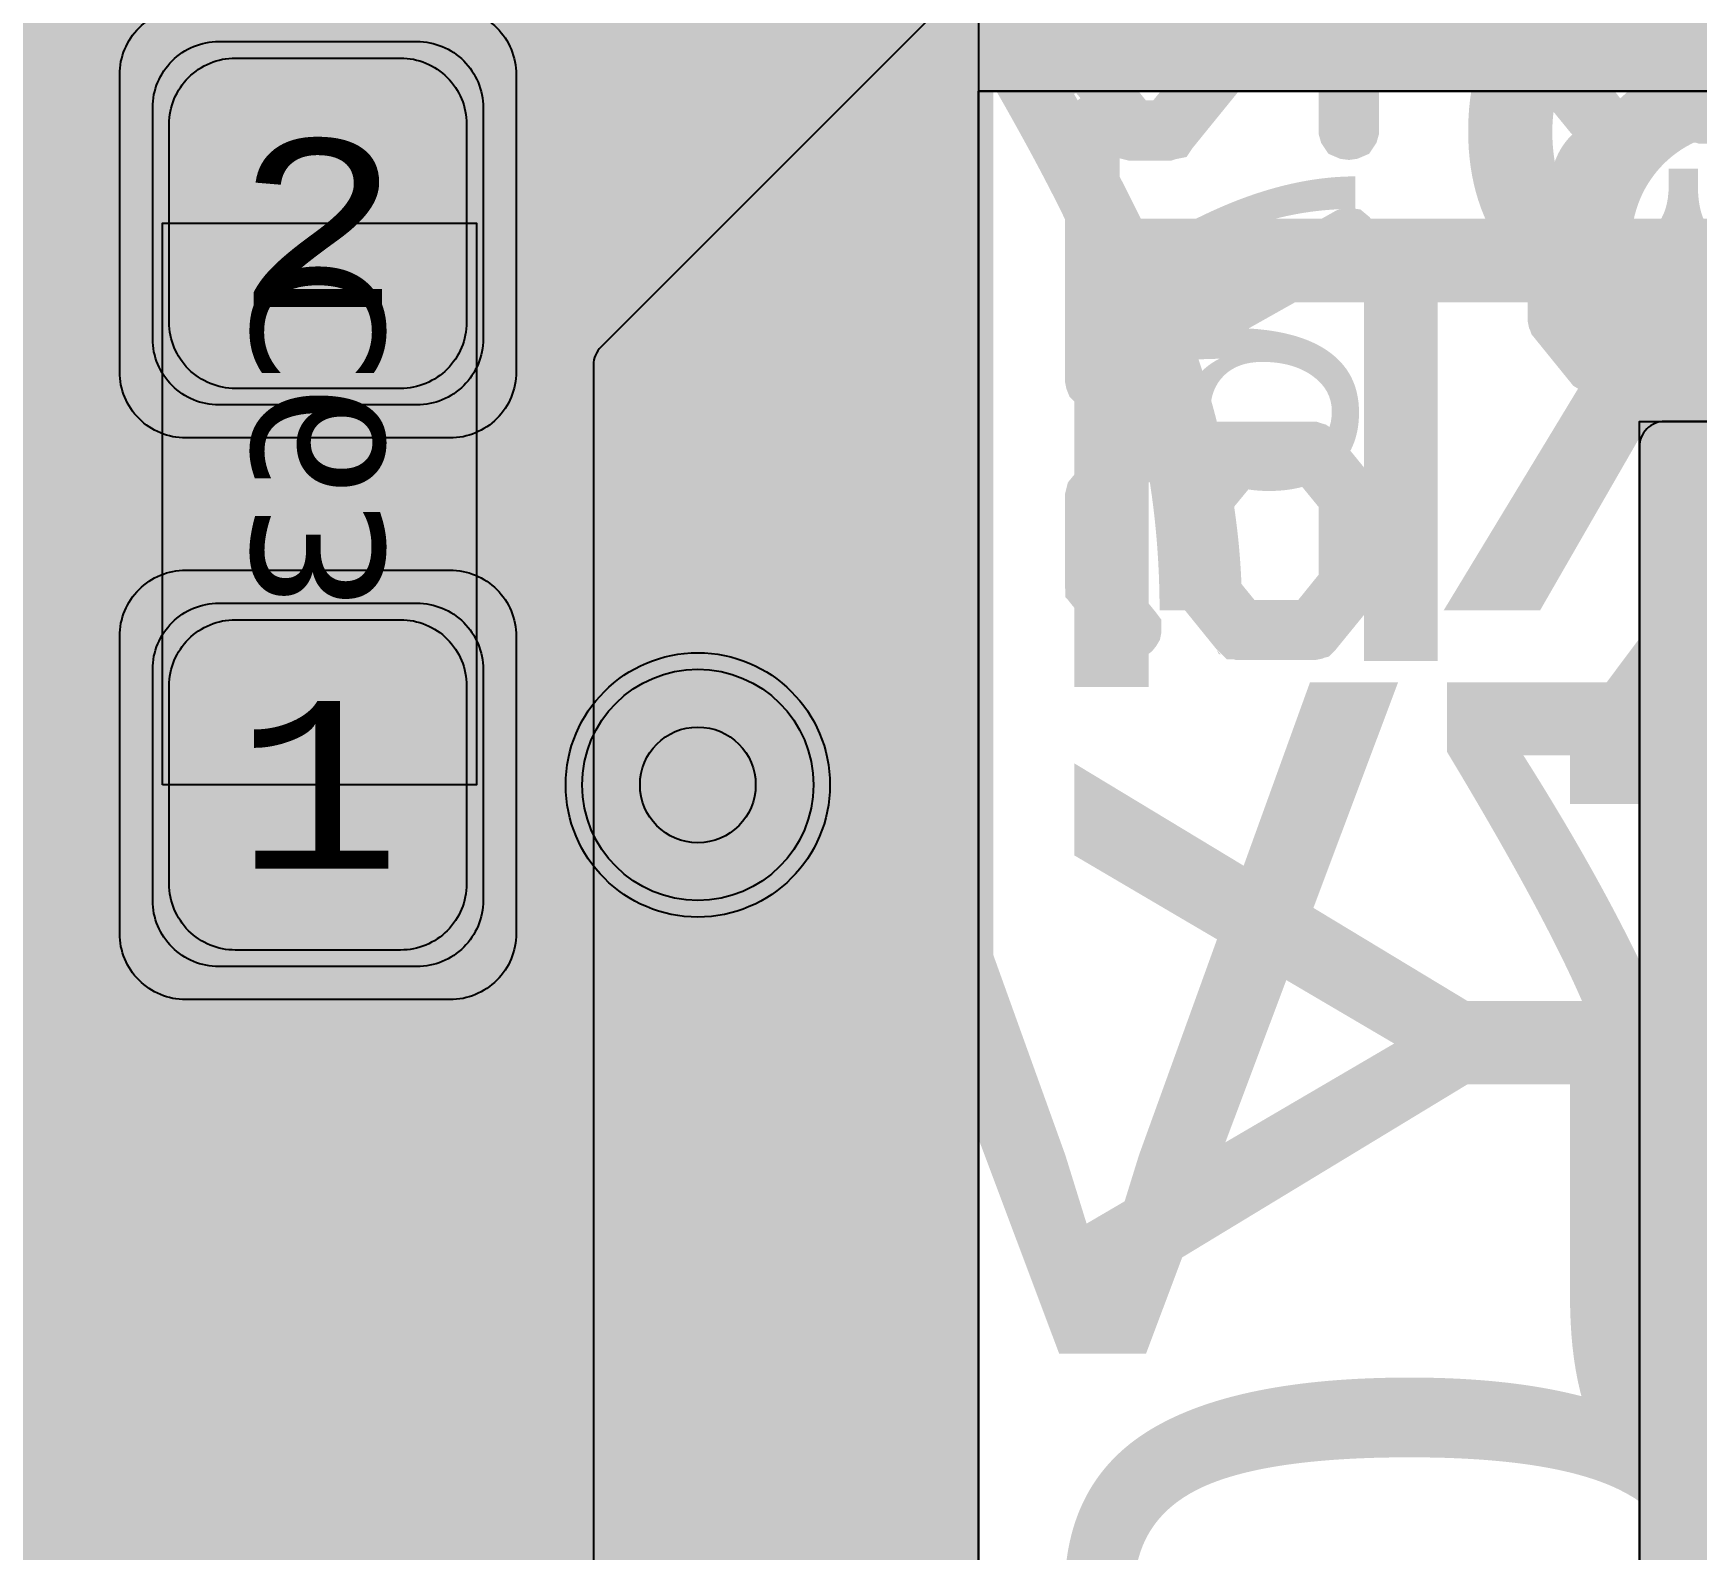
# Model space of a CAD drawing. Extents: x -28 to 199, y -61 to 255.
# Drawn here: x 103.39 to 108.42, y 69.58 to 74.18 of the extents above; entities that cross this region are included whole.
import ezdxf
from ezdxf.enums import TextEntityAlignment as Align

# ---------------------------------------------------------------- set-up
doc = ezdxf.new("R2010")
doc.units = 0
doc.header["$MEASUREMENT"] = 0
for name, color, linetype in [('ASSEMBLY_OUTLINES_BTM', 191, 'CONTINUOUS'), ('ASSEMBLY_PART_NUMBERS_BTM', 191, 'CONTINUOUS'), ('ASSEMBLY_PART_NUMBERS_TOP', 102, 'CONTINUOUS'), ('ASSEMBLY_REF_DES_BTM', 191, 'CONTINUOUS'), ('DRILL_DRAWING', 21, 'CONTINUOUS'), ('GENERATED_SILKSCREEN_BTM', 255, 'CONTINUOUS'), ('PART_PADS_SMD_BTM', 10, 'CONTINUOUS'), ('PIN_NUMBERS_BTM', 8, 'CONTINUOUS'), ('PIN_NUMBERS_TOP', 8, 'CONTINUOUS'), ('PLACEMENT_OUTLINES_BTM', 222, 'CONTINUOUS'), ('PLANE_DATA_LAYER_2', 230, 'CONTINUOUS'), ('PLANE_DATA_LAYER_TOP', 150, 'CONTINUOUS'), ('PLANE_SHAPES_LAYER_2', 230, 'CONTINUOUS'), ('PLANE_SHAPES_LAYER_3', 81, 'CONTINUOUS'), ('PLANE_SHAPES_LAYER_TOP', 150, 'CONTINUOUS'), ('SILKSCREEN_OUTLINES_BTM', 211, 'CONTINUOUS'), ('SILKSCREEN_REF_DES_BTM', 211, 'CONTINUOUS'), ('SOLDERMASK_PADS_BTM', 12, 'CONTINUOUS'), ('SOLDERPASTE_PADS_BTM', 12, 'CONTINUOUS'), ('TRACES_LAYER_2', 230, 'CONTINUOUS'), ('TRACES_LAYER_BOTTOM', 10, 'CONTINUOUS'), ('VIA_HOLES_LAYER_2', 30, 'CONTINUOUS'), ('VIA_HOLES_LAYER_3', 30, 'CONTINUOUS'), ('VIA_HOLES_LAYER_BOTTOM', 30, 'CONTINUOUS'), ('VIA_HOLES_LAYER_TOP', 30, 'CONTINUOUS'), ('VIA_PADS_LAYER_2', 230, 'CONTINUOUS'), ('VIA_PADS_LAYER_3', 81, 'CONTINUOUS'), ('VIA_PADS_LAYER_BOTTOM', 10, 'CONTINUOUS'), ('VIA_PADS_LAYER_TOP', 150, 'CONTINUOUS')]:
    doc.layers.add(name, color=color, linetype=linetype)
doc.styles.add('COURIER_NEW', font='COUR.TTF')
doc.styles.add('VERDANA', font='verdana.TTF')
doc.styles.add('VERIBEST_GERBER_0', font='txt')

msp = doc.modelspace()

# ---------------------------------------------------------------- hatches: boundary and pattern name
at = {"layer": 'PLANE_DATA_LAYER_2'}
for points in [[(116, 79.4238, 0.414213562373095), (115.9238, 79.5), (113.03156, 79.499998, 0.1989133663344687), (112.977678, 79.47768), (110.77232, 77.272322, 0.198909955685367), (110.750002, 77.218441), (110.750002, 77.21844), (110.75, 73.000008, -0.414213562373095), (110.749992, 73), (108.3262, 73, 0.414213562373095), (108.25, 72.9238), (108.25, 56.000008, -0.414213562373095), (108.249992, 56), (74.78156, 55.999998, 0.1989133663344687), (74.727678, 55.97768), (69.52232, 50.772322, 0.198909955685367), (69.500002, 50.718441), (69.500002, 50.71844), (69.499999, 48.933961), (69.499999, 48.93396, 0.6681819935815877), (69.630081, 48.880079), (74.999998, 54.249998, -0.2076843461972852), (75.000004, 54.25), (109.4238, 54.25, 0.414213562373095), (109.5, 54.3262), (109.5, 71.249992, -0.414213562373095), (109.500008, 71.25), (111.9238, 71.25, 0.414213562373095), (112, 71.3262), (112, 76.749992, -0.414213562373095), (112.000008, 76.75), (113.710693, 76.75, 0.414213562373095), (113.786893, 76.8262, 0.1691444319319157), (113.770409, 76.873533, -0.1691458427483113), (113.5, 77.65), (113.5, 77.650001, -0.7831287763083199), (115.856357, 78.231786, 0.7831157008606245), (116, 78.267252)], [(110, 77.934797, 0.6681819935816116), (109.869918, 77.988678), (105.106331, 73.225091, 0.198909955685367), (105.084013, 73.17121), (105.084013, 73.171209), (105.084013, 62.751566, -0.1989122455870708), (104.900954, 62.309625), (102.349388, 59.758059, -0.1989122455870699), (101.907447, 59.575), (93.888905, 59.575, 0.0658844529126176), (93.869083, 59.572377, -0.1323418813333988), (93.530917, 59.572377, 0.0658844529126628), (93.511095, 59.575), (85.037587, 59.575, 0.1989133663344858), (84.983705, 59.552682), (84.364082, 58.933059, -0.1989122455870717), (83.922141, 58.75), (82.973536, 58.75, 0.1960801084945665), (82.920245, 58.728266, -0.0568749765885103), (82.808356, 58.641272, 0.2616253553247049), (82.771805, 58.5762, 0.414213562373095), (82.848005, 58.5), (106.1738, 58.5, 0.414213562373095), (106.25, 58.5762), (106.25, 73.999992, -0.414213562373095), (106.250008, 74), (109.9238, 74, 0.414213562373095), (110, 74.0762), (110, 77.934796)]]:
    msp.add_hatch(color=256, dxfattribs=at).paths.add_polyline_path(points, flags=0)
at = {"layer": 'PLANE_DATA_LAYER_TOP'}
h = msp.add_hatch(color=256, dxfattribs=at)
h.paths.add_polyline_path([(111.75, 80.8262, -0.414213562373095), (111.6738, 80.75), (109.250008, 80.75, 0.414213562373095), (109.25, 80.749992), (109.25, 74.5762, -0.414213562373095), (109.1738, 74.5), (106.250008, 74.5, 0.414213562373095), (106.25, 74.499992), (106.25, 58.5762, -0.414213562373095), (106.1738, 58.5), (91.260998, 58.5, -0.8191892513055452), (91.231587, 58.646495, 4.980872284116067), (90.768413, 58.646495, -0.8191892513055452), (90.739002, 58.5), (85.627645, 58.5, -0.7052298689045091), (85.579454, 58.635226, 2.806069179206526), (84.820546, 58.635226, -0.7052298689045632), (84.772355, 58.5), (74.738091, 58.5, -0.414213562373095), (74.661891, 58.5762), (74.661891, 58.576202, -0.0845267741895575), (74.666185, 58.60142, 1.1846780877137952), (73.5, 58.8, 0.156168028646284), (73.611557, 58.451541, -0.1561673594429766), (73.625725, 58.407287), (73.625725, 58.407286, -0.1989099556853499), (73.603407, 58.353405), (71.05268, 55.802678, -0.4272207627312284), (70.942589, 55.805111, 1.0451882421740346), (70.094889, 54.957411, -0.2104215113746756), (70.11964, 54.901202), (70.11964, 54.901201, -0.1989099556853499), (70.097322, 54.84732), (67.846595, 52.596593, -0.3664644965078018), (67.748459, 52.588443, 0.6098299178732617), (66.8, 52.1, 0.156168028646284), (66.911557, 51.751541, -0.1561673594429766), (66.925725, 51.707287), (66.925725, 51.707286, -0.198909955685367), (66.903407, 51.653405), (58.272322, 43.02232, -0.1989133663344686), (58.21844, 43.000002), (57.651201, 43.000001, -0.414213562373095), (57.575001, 43.076201), (57.575001, 43.090922, -0.3495987658072757), (57.634162, 43.165193, 8.831212691112645), (57.365839, 43.165192, -0.3496059429713885), (57.425001, 43.090921), (57.425001, 43.0762, -0.414213562373095), (57.348801, 43), (57.250008, 43, 0.414213562373095), (57.25, 42.999992), (57.25, 32.000008, 0.414213562373095), (57.250008, 32), (62.4238, 32, -0.414213562373095), (62.5, 31.9238), (62.5, 21.3262, -0.414213562373095), (62.4238, 21.25), (54.8262, 21.25, -0.414213562373095), (54.75, 21.3262), (54.75, 58.249992, 0.414213562373095), (54.749992, 58.25), (41.0762, 58.25, -0.414213562373095), (41, 58.3262), (41, 64.999992, 0.414213562373095), (40.999992, 65), (35.5762, 65, -0.414213562373095), (35.5, 65.0762), (35.5, 77.6738, -0.414213562373095), (35.5762, 77.75), (37.9, 77.75), (41.644816, 77.749999, -0.097042777552727), (41.673572, 77.744365, 0.1959338524423953), (42.126428, 77.744365, -0.097042777552727), (42.155184, 77.749999), (43.1488, 77.749999, -0.414213562373095), (43.225, 77.673799), (43.225, 77.659079, -0.349598765807256), (43.165839, 77.584808, 8.831237411175364), (43.434161, 77.584808, -0.3495987658072816), (43.375, 77.659079), (43.375, 77.673799, -0.414213562373095), (43.4512, 77.749999), (48.75, 77.749998), (51.46844, 77.749998, -0.1989133663344687), (51.522322, 77.72768), (53.823515, 75.426487, -0.1989099556853327), (53.845833, 75.372606), (53.845833, 75.372605, -0.4447620489809358), (53.761786, 75.29681, 0.4328609731468924), (53.100478, 74.723943, -0.6908505378841184), (52.965252, 74.678868, 5.469559793701535), (53.099522, 74.276058, -0.690854296099147), (53.234748, 74.321132, 0.7057044927876465), (54.3, 74.699999), (54.3, 74.7, 0.0257956084643915), (54.29681, 74.761786, -0.0257922108060338), (54.296405, 74.769632), (54.296405, 74.769634, -0.6681819935815638), (54.426487, 74.823515), (54.47768, 74.772322, -0.198909955685367), (54.499998, 74.718441), (54.499998, 74.71844), (54.5, 66.500008, 0.414213562373095), (54.500008, 66.5), (58.539002, 66.5, -0.8191892513055452), (58.568413, 66.353505, 4.980872284116137), (59.031587, 66.353505, -0.8191892513055452), (59.060998, 66.5), (64.339002, 66.5, -0.8191892513054732), (64.368413, 66.353505, 4.980872284116205), (64.831587, 66.353505, -0.8191892513055452), (64.860998, 66.5), (66.499992, 66.5, 0.414213562373095), (66.5, 66.500008), (66.5, 69.639002, -0.819178711171439), (66.646495, 69.668413, 0.8191874026406359), (67.8, 69.899999), (67.8, 69.900001, 0.8191874026406359), (66.646495, 70.131587, -0.8191787111715169), (66.5, 70.160998), (66.5, 73.539002, -0.8191787111715169), (66.646495, 73.568413, 0.8191874026406359), (67.8, 73.799999), (67.8, 73.800001, 0.8191874026406268), (66.646495, 74.031587, -0.8191787111715887), (66.5, 74.060998), (66.5, 76.139002, -0.819178711171439), (66.646495, 76.168413, 0.6680589136901456), (67.755068, 76.172186, -0.6118675271671993), (67.890295, 76.183455, 2.2763893884955824), (68.127795, 77.0347, -0.3496070428872791), (68.034767, 77.053729), (68.017742, 77.074091, -0.1758758847909364), (68, 77.122969), (68, 81.006368, -0.5692974724252954), (68.112689, 81.073263, 0.3131902069108925), (68.793238, 81.146829, -0.5611690582058941), (68.917195, 81.107388, 1.7916596536806344), (69.634161, 81.834808, -0.3495987658072816), (69.575, 81.909079), (69.575, 81.9238, -0.414213562373095), (69.6512, 82), (70.406367, 82, -0.414213562373095), (70.482567, 81.9238), (70.482567, 81.923799, -0.125487114009819), (70.473263, 81.887311, 1.6845447419885715), (71.526737, 81.887311, -0.1254871140098189), (71.517433, 81.923799), (71.517433, 81.9238, -0.414213562373095), (71.593633, 82), (73.306367, 82, -0.414213562373095), (73.382567, 81.9238), (73.382567, 81.923799, -0.125487114009819), (73.373263, 81.887311, 1.6845447419885604), (74.426737, 81.887311, -0.1254871140098189), (74.417433, 81.923799), (74.417433, 81.9238, -0.414213562373095), (74.493633, 82), (79.206367, 82, -0.414213562373095), (79.282567, 81.9238), (79.282567, 81.923799, -0.125487114009819), (79.273263, 81.887311, 1.6845447419885715), (80.326737, 81.887311, -0.1254871140098189), (80.317433, 81.923799), (80.317433, 81.9238, -0.414213562373095), (80.393633, 82), (82.306367, 82, -0.414213562373095), (82.382567, 81.9238), (82.382567, 81.923799, -0.125487114009819), (82.373263, 81.887311, 1.6845447419885604), (83.426737, 81.887311, -0.1254871140098189), (83.417433, 81.923799), (83.417433, 81.9238, -0.414213562373095), (83.493633, 82), (84.906367, 82, -0.414213562373095), (84.982567, 81.9238), (84.982567, 81.923799, -0.125487114009819), (84.973263, 81.887311, 1.6845447419885715), (86.026737, 81.887311, -0.1254871140098189), (86.017433, 81.923799), (86.017433, 81.9238, -0.414213562373095), (86.093633, 82), (87.206367, 82, -0.414213562373095), (87.282567, 81.9238), (87.282567, 81.923799, -0.125487114009819), (87.273263, 81.887311, 1.6845447419885715), (88.326737, 81.887311, -0.1254871140098189), (88.317433, 81.923799), (88.317433, 81.9238, -0.414213562373095), (88.393633, 82), (89.506367, 82, -0.414213562373095), (89.582567, 81.9238), (89.582567, 81.923799, -0.125487114009819), (89.573263, 81.887311, 1.6845447419885604), (90.626737, 81.887311, -0.1254871140098189), (90.617433, 81.923799), (90.617433, 81.9238, -0.414213562373095), (90.693633, 82), (92.506367, 82, -0.414213562373095), (92.582567, 81.9238), (92.582567, 81.923799, -0.125487114009819), (92.573263, 81.887311, 1.6845447419885604), (93.626737, 81.887311, -0.1254871140098189), (93.617433, 81.923799), (93.617433, 81.9238, -0.414213562373095), (93.693633, 82), (95.006367, 82, -0.414213562373095), (95.082567, 81.9238), (95.082567, 81.923799, -0.125487114009819), (95.073263, 81.887311, 1.6845447419885604), (96.126737, 81.887311, -0.1254871140098189), (96.117433, 81.923799), (96.117433, 81.9238, -0.414213562373095), (96.193633, 82), (98.006367, 82, -0.414213562373095), (98.082567, 81.9238), (98.082567, 81.923799, -0.125487114009819), (98.073263, 81.887311, 1.6845447419885604), (99.126737, 81.887311, -0.1254871140098189), (99.117433, 81.923799), (99.117433, 81.9238, -0.414213562373095), (99.193633, 82), (100.999992, 82, 0.414213562373095), (101, 82.000008), (101, 83.506368, -0.5692974724252954), (101.112689, 83.573263, 1.6845419344154215), (101.112689, 84.626737, -0.5692974724253249), (101, 84.693632), (101, 85.506368, -0.5692974724252954), (101.112689, 85.573263, 0.7482378460620283), (101.926737, 86.387311, -0.1254871140098189), (101.917433, 86.423799), (101.917433, 86.4238, -0.414213562373095), (101.993633, 86.5), (106.499992, 86.5, 0.414213562373095), (106.5, 86.500008), (106.5, 87.806368, -0.5692974724253249), (106.612689, 87.873263, 1.6845419344154215), (106.612689, 88.926737, -0.5692974724252955), (106.5, 88.993632), (106.5, 93.406368, -0.5692974724252954), (106.612689, 93.473263, 0.5692943080699557), (107.5, 94), (107.5, 94.000001, 0.1709766412307431), (107.367539, 94.376043, -0.6297966940639971), (107.426916, 94.5), (108.260758, 94.5, -0.5383921361414342), (108.330801, 94.393793, 1.5163124244314785), (110.169199, 94.393793, -0.5383921361414342), (110.239242, 94.5), (110.4238, 94.5, -0.414213562373095), (110.5, 94.4238), (110.5, 88.264721, -0.1989099556853327), (110.477682, 88.21084), (109.188284, 86.921442, -0.2121765103082068), (109.130525, 86.899223, 0.840199213847622), (108.867796, 85.746754, -0.4719753211119933), (108.901602, 85.634066, 0.1487064000211908), (108.8, 85.300001), (108.8, 85.3, 0.9999999999999999), (110, 85.3, 0.0464115283870988), (109.989705, 85.410671, -0.0464145013318578), (109.988397, 85.424727), (109.988397, 85.424728, -0.4296417848251862), (110.068587, 85.500823, 0.138812761679958), (110.387311, 85.573263, -0.5692974724252954), (110.5, 85.506368), (110.5, 84.578893, -0.1989099556853327), (110.477682, 84.525012), (104.101988, 78.149318, -0.1989133663344686), (104.048106, 78.127), (95.48072, 78.127, 0.1989121654681736), (95.214141, 78.016579), (92.79688, 75.599318, -0.1989133663344686), (92.742998, 75.577), (88.101853, 75.577, -0.2121757463619588), (88.0453, 75.60213, 0.6867435445248404), (87, 75.200001), (87, 75.199999, 0.6867435445248404), (88.0453, 74.79787, -0.2121757463619228), (88.101853, 74.823), (92.93072, 74.823, 0.1989121654681668), (93.197299, 74.933421), (95.61456, 77.350682, -0.1989133663344687), (95.668442, 77.373), (104.235828, 77.373, 0.1989121654681737), (104.502407, 77.483421), (110.369918, 83.350932, -0.6681819935815638), (110.5, 83.297051), (110.5, 82.000008, 0.414213562373095), (110.500008, 82), (111.6738, 82, -0.414213562373095), (111.75, 81.9238)], flags=0)
h.paths.add_polyline_path([(37.9, 75.25, -0.9999999999999999), (39.1, 75.25, -0.9999999999999999)], flags=0)
h.paths.add_polyline_path([(37.9, 76.75, -0.9999999999999999), (39.1, 76.75, -0.9999999999999999)], flags=0)
h.paths.add_polyline_path([(41.9, 62.4, -0.9999999999999999), (43.1, 62.4, -0.9999999999999999)], flags=0)
h.paths.add_polyline_path([(43.1, 71.9, -0.9999999999999999), (44.300000000000004, 71.9, -0.9999999999999999)], flags=0)
h.paths.add_polyline_path([(49.6, 62.25, -0.9999999999999999), (50.800000000000004, 62.25, -0.9999999999999999)], flags=0)
h.paths.add_polyline_path([(49.8, 65.3, -0.9999999999999999), (51, 65.3, -0.9999999999999999)], flags=0)
h.paths.add_polyline_path([(48.75, 70.75, -0.9999999999999999), (51.75, 70.75, -0.9999999999999999)], flags=0)
h.paths.add_polyline_path([(53.1, 65.8, -0.9999999999999999), (54.300000000000004, 65.8, -0.9999999999999999)], flags=0)
h.paths.add_polyline_path([(53.1, 70, -0.9999999999999999), (54.300000000000004, 70, -0.9999999999999999)], flags=0)
h.paths.add_polyline_path([(56.199999999999996, 52.7, -0.9999999999999999), (57.4, 52.7, -0.9999999999999999)], flags=0)
h.paths.add_polyline_path([(56.6, 62.5, -0.9999999999999999), (57.800000000000004, 62.5, -0.9999999999999999)], flags=0)
h.paths.add_polyline_path([(57.449999999999996, 25.95, -0.9999999999999999), (58.65, 25.95, -0.9999999999999999)], flags=0)
h.paths.add_polyline_path([(58.25, 47.25, -0.9999999999999999), (61.25, 47.25, -0.9999999999999999)], flags=0)
h.paths.add_polyline_path([(60.1, 63.5, -0.9999999999999999), (61.300000000000004, 63.5, -0.9999999999999999)], flags=0)
h.paths.add_polyline_path([(61.9, 53.8, -0.9999999999999999), (63.1, 53.8, -0.9999999999999999)], flags=0)
h.paths.add_polyline_path([(63.99999999999999, 52, -0.9999999999999999), (65.19999999999999, 52, -0.9999999999999999)], flags=0)
h.paths.add_polyline_path([(65.10000000000001, 61.5, -0.9999999999999999), (66.3, 61.5, -0.9999999999999999)], flags=0)
h.paths.add_polyline_path([(65.30000000000001, 63.9, -0.9999999999999999), (66.5, 63.9, -0.9999999999999999)], flags=0)
h.paths.add_polyline_path([(66.60000000000001, 65.8, -0.9999999999999999), (67.8, 65.8, -0.9999999999999999)], flags=0)
h.paths.add_polyline_path([(67.4, 67.9, -0.9999999999999999), (68.6, 67.9, -0.9999999999999999)], flags=0)
h.paths.add_polyline_path([(70.9, 76.6, -0.9999999999999999), (72.1, 76.6, -0.9999999999999999)], flags=0)
h.paths.add_polyline_path([(71.80000000000001, 71.2, -0.9999999999999999), (73, 71.2, -0.9999999999999999)], flags=0)
h.paths.add_polyline_path([(71.95, 78.1, -0.9999999999999999), (73.14999999999999, 78.1, -0.9999999999999999)], flags=0)
h.paths.add_polyline_path([(73.60000000000001, 61.7, -0.9999999999999999), (74.8, 61.7, -0.9999999999999999)], flags=0)
h.paths.add_polyline_path([(74.7, 75.2, -0.9999999999999999), (75.89999999999999, 75.2, -0.9999999999999999)], flags=0)
h.paths.add_polyline_path([(77, 79.1, -0.9999999999999999), (78.19999999999999, 79.1, -0.9999999999999999)], flags=0)
h.paths.add_polyline_path([(80.4, 70.75, -0.9999999999999999), (81.6, 70.75, -0.9999999999999999)], flags=0)
h.paths.add_polyline_path([(81.711979, 59.850951, 3.11710032316846), (81.711979, 60.549049, -0.5142243253660422), (81.588021, 60.549049, 3.11710032316846), (81.588021, 59.850951, -0.5142243253660421)], flags=0)
h.paths.add_polyline_path([(83.10000000000001, 71.1, -0.9999999999999999), (84.3, 71.1, -0.9999999999999999)], flags=0)
h.paths.add_polyline_path([(83.4, 76.65, -0.9999999999999999), (84.6, 76.65, -0.9999999999999999)], flags=0)
h.paths.add_polyline_path([(84.9, 67.75, -0.9999999999999999), (86.1, 67.75, -0.9999999999999999)], flags=0)
h.paths.add_polyline_path([(85.10000000000001, 69.85, -0.9999999999999999), (86.3, 69.85, -0.9999999999999999)], flags=0)
h.paths.add_polyline_path([(86, 71.4, -0.9999999999999999), (87.19999999999999, 71.4, -0.9999999999999999)], flags=0)
h.paths.add_polyline_path([(87.226612, 78.223985, -0.5393332197642511), (87.182591, 78.343481, 2.6149685368234787), (86.398499, 78.181255, -0.2671722895712593), (86.436408, 78.115375), (86.436408, 78.115374, -0.237882998012536), (86.405508, 78.054101, 4.55071419752877)], flags=0)
h.paths.add_polyline_path([(86.9, 73.6, -0.9999999999999999), (88.1, 73.6, -0.9999999999999999)], flags=0)
h.paths.add_polyline_path([(87.10000000000001, 61.4, -0.9999999999999999), (88.3, 61.4, -0.9999999999999999)], flags=0)
h.paths.add_polyline_path([(88.60000000000001, 66.35, -0.9999999999999999), (89.8, 66.35, -0.9999999999999999)], flags=0)
h.paths.add_polyline_path([(88.60000000000001, 70.95, -0.9999999999999999), (89.8, 70.95, -0.9999999999999999)], flags=0)
h.paths.add_polyline_path([(90.2, 62.4, -0.9999999999999999), (91.39999999999999, 62.4, -0.9999999999999999)], flags=0)
h.paths.add_polyline_path([(91.9, 67.8, -0.9999999999999999), (93.1, 67.8, -0.9999999999999999)], flags=0)
h.paths.add_polyline_path([(93.10000000000001, 60.2, -0.9999999999999999), (94.3, 60.2, -0.9999999999999999)], flags=0)
h.paths.add_polyline_path([(93.5, 68.4, -0.9999999999999999), (94.69999999999999, 68.4, -0.9999999999999999)], flags=0)
h.paths.add_polyline_path([(94.60000000000001, 75.3, -0.9999999999999999), (95.8, 75.3, -0.9999999999999999)], flags=0)
h.paths.add_polyline_path([(94.7, 65.5, -0.9999999999999999), (95.89999999999999, 65.5, -0.9999999999999999)], flags=0)
h.paths.add_polyline_path([(95.5, 72.6, -0.9999999999999999), (96.69999999999999, 72.6, -0.9999999999999999)], flags=0)
h.paths.add_polyline_path([(96.10000000000001, 61.5, -0.9999999999999999), (97.3, 61.5, -0.9999999999999999)], flags=0)
h.paths.add_polyline_path([(96.30000000000001, 69.8, -0.9999999999999999), (97.5, 69.8, -0.9999999999999999)], flags=0)
h.paths.add_polyline_path([(96.30000000000001, 76.3, -0.9999999999999999), (97.5, 76.3, -0.9999999999999999)], flags=0)
h.paths.add_polyline_path([(98.2, 80.2, -0.9999999999999999), (99.39999999999999, 80.2, -0.9999999999999999)], flags=0)
h.paths.add_polyline_path([(98.9, 72.3, -0.9999999999999999), (100.1, 72.3, -0.9999999999999999)], flags=0)
h.paths.add_polyline_path([(100.10000000000001, 74.7, -0.9999999999999999), (101.3, 74.7, -0.9999999999999999)], flags=0)
h.paths.add_polyline_path([(101.165934, 65.501602, 0.5998704445959449), (102.1, 65.999999), (102.1, 66, 0.8187209481519998), (100.946754, 66.232204, -0.4719693884571701), (100.834066, 66.198398, 0.5430763090114091), (99.908776, 65.802249, -0.6512916037551323), (99.77355, 65.768443, 0.7140536735921964), (98.7, 65.4), (98.7, 65.399996, 0.917844148640831), (99.891224, 65.29775, -0.6512879159984512), (100.02645, 65.331557, 0.5735581643487523), (101.053246, 65.467796, -0.4719693884571702)], flags=0)
h.paths.add_polyline_path([(100.9, 79.2, -0.9999999999999999), (102.1, 79.2, -0.9999999999999999)], flags=0)
h.paths.add_polyline_path([(103.4, 85.5, -0.9999999999999999), (104.6, 85.5, -0.9999999999999999)], flags=0)
h.paths.add_polyline_path([(103.60000000000001, 79.7, -0.9999999999999999), (104.8, 79.7, -0.9999999999999999)], flags=0)
h.paths.add_polyline_path([(104.80000000000001, 71.9, -0.9999999999999999), (106, 71.9, -0.9999999999999999)], flags=0)
h.paths.add_polyline_path([(105.60000000000001, 81.8, -0.9999999999999999), (106.8, 81.8, -0.9999999999999999)], flags=0)
h.paths.add_polyline_path([(107.5, 83.9, -0.9999999999999999), (108.69999999999999, 83.9, -0.9999999999999999)], flags=0)
h.paths.add_polyline_path([(108.25, 91, -0.9999999999999999), (110.25, 91, -0.9999999999999999)], flags=0)
msp.add_hatch(color=256, dxfattribs=at).paths.add_polyline_path([(116, 79.4238, 0.414213562373095), (115.9238, 79.5), (113.03156, 79.499998, 0.1989133663344687), (112.977678, 79.47768), (110.77232, 77.272322, 0.198909955685367), (110.750002, 77.218441), (110.750002, 77.21844), (110.75, 73.000008, -0.414213562373095), (110.749992, 73), (108.3262, 73, 0.414213562373095), (108.25, 72.9238), (108.25, 56.000008, -0.414213562373095), (108.249992, 56), (74.03156, 55.999998, 0.1989133663344687), (73.977678, 55.97768), (59.02232, 41.022322, 0.198909955685367), (59.000002, 40.968441), (59.000002, 40.96844), (59, 33.5762, 0.414213562373095), (59.0762, 33.5), (61.1738, 33.5, 0.414213562373095), (61.25, 33.5762), (61.25, 40.499996), (61.250002, 40.500002), (74.999998, 54.249998, -0.2076843461972852), (75.000004, 54.25), (109.4238, 54.25, 0.414213562373095), (109.5, 54.3262), (109.5, 71.249992, -0.414213562373095), (109.500008, 71.25), (111.9238, 71.25, 0.414213562373095), (112, 71.3262), (112, 76.749992, -0.414213562373095), (112.000008, 76.75), (113.710693, 76.75, 0.414213562373095), (113.786893, 76.8262, 0.1691444319319157), (113.770409, 76.873533, -0.1691458427483113), (113.5, 77.65), (113.5, 77.650001, -0.7831287763083199), (115.856357, 78.231786, 0.7831157008606245), (116, 78.267252)], flags=0)
at = {"layer": 'PLANE_SHAPES_LAYER_2'}
for points in [[(111.75, 80.75), (110, 80.75), (110, 74), (106.25, 74), (106.25, 58.5), (74.75, 58.5), (67.25, 51), (67.25, 23.75), (56.5, 23.75), (56.5, 31.25), (63.5, 31.25), (63.5, 41.5), (56.5, 41.5), (56.5, 61), (40.75, 61), (40.75, 64.75), (37.25, 64.75), (37.25, 74.5), (35.25, 74.5), (35.25, 78.75), (50.5, 78.75), (54.5, 74.75), (54.5, 66.5), (66.5, 66.5), (66.5, 77), (68, 77), (68, 82), (101, 82), (101, 86.5), (106.5, 86.5), (106.5, 94.5), (110.5, 94.5), (110.5, 82), (111.75, 82)], [(112, 71.25), (109.5, 71.25), (109.5, 54.25), (108.25, 54.25), (108.25, 73), (112, 73)]]:
    msp.add_hatch(color=256, dxfattribs=at).paths.add_polyline_path(points, flags=0)
at = {"layer": 'PLANE_SHAPES_LAYER_3'}
msp.add_hatch(color=256, dxfattribs=at).paths.add_polyline_path([(111.75, 80.75), (110, 80.75), (110, 74), (106.25, 74), (106.25, 58.5), (74.75, 58.5), (67.25, 51), (67.25, 23.75), (56.5, 23.75), (56.5, 31.25), (63.5, 31.25), (63.5, 41.5), (56.5, 41.5), (56.5, 61), (40.75, 61), (40.75, 64.75), (37.25, 64.75), (37.25, 74.5), (35.25, 74.5), (35.25, 78.75), (50.5, 78.75), (54.5, 74.75), (54.5, 66.5), (66.5, 66.5), (66.5, 77), (68, 77), (68, 82), (101, 82), (101, 86.5), (106.5, 86.5), (106.5, 94.5), (110.5, 94.5), (110.5, 82), (111.75, 82)], flags=0)
at = {"layer": 'PLANE_SHAPES_LAYER_TOP'}
for points in [[(111.75, 80.75), (109.25, 80.75), (109.25, 74.5), (106.25, 74.5), (106.25, 58.5), (59.5, 58.5), (59.5, 44.25), (58.25, 43), (54.75, 43), (54.75, 58.25), (41, 58.25), (41, 65), (35.5, 65), (35.5, 77.75), (51.5, 77.75), (54.5, 74.75), (54.5, 66.5), (66.5, 66.5), (66.5, 77), (68, 77), (68, 82), (101, 82), (101, 86.5), (106.5, 86.5), (106.5, 94.5), (110.5, 94.5), (110.5, 82), (111.75, 82)], [(112, 71.25), (109.5, 71.25), (109.5, 54.25), (108.25, 54.25), (108.25, 73), (112, 73)]]:
    msp.add_hatch(color=256, dxfattribs=at).paths.add_polyline_path(points, flags=0)
at = {"layer": 'VIA_HOLES_LAYER_2'}
h = msp.add_hatch(color=256, dxfattribs=at)
edge = h.paths.add_edge_path()
edge.add_arc((105.4, 71.9), 0.175, 0, 360)
at = {"layer": 'VIA_HOLES_LAYER_3'}
h = msp.add_hatch(color=256, dxfattribs=at)
edge = h.paths.add_edge_path()
edge.add_arc((105.4, 71.9), 0.175, 0, 360)
at = {"layer": 'VIA_HOLES_LAYER_BOTTOM'}
h = msp.add_hatch(color=256, dxfattribs=at)
edge = h.paths.add_edge_path()
edge.add_arc((105.4, 71.9), 0.175, 0, 360)
at = {"layer": 'VIA_HOLES_LAYER_TOP'}
h = msp.add_hatch(color=256, dxfattribs=at)
edge = h.paths.add_edge_path()
edge.add_arc((105.4, 71.9), 0.175, 0, 360)

# ---------------------------------------------------------------- linework, layer by layer
at = {"layer": 'ASSEMBLY_OUTLINES_BTM'}
msp.add_lwpolyline([(103.78, 71.9), (103.78, 73.6), (104.73, 73.6), (104.73, 71.9)], close=True, dxfattribs=at)
at = {"layer": 'GENERATED_SILKSCREEN_BTM', "const_width": 0.15}
for points in [[(105.19, 74.0548), (105.2996, 73.9204), (105.3036, 73.918), (105.3068, 73.9172), (105.3092, 73.9156), (105.3124, 73.9148), (105.422, 73.9148), (105.4244, 73.9156), (105.43, 73.9172), (105.434, 73.918), (105.4356, 73.9204), (105.8684, 74.4532)], [(105.8476, 74.4788), (105.414, 73.9468), (105.3204, 73.9468), (105.2196, 74.0716), (105.2196, 74.33)], [(105.954, 74.4532), (105.954, 73.9308), (105.9556, 73.9252), (105.9588, 73.9204), (105.9644, 73.918), (105.9708, 73.9172), (105.9764, 73.918), (105.982, 73.9204), (105.9852, 73.9252), (105.9868, 73.9308), (105.9868, 74.47)], [(108.6612, 74.4872), (108.1124, 74.4872), (108.1084, 74.4864), (108.1052, 74.4848), (108.1036, 74.4832), (108.102, 74.4816), (108.0996, 74.48), (107.99, 74.3456), (107.9892, 74.3424), (107.9884, 74.34), (107.9876, 74.3392), (107.9868, 74.336), (107.9868, 74.0664), (107.9876, 74.0632), (107.9876, 74.0624), (107.9884, 74.0616), (107.9892, 74.0592), (107.99, 74.056)], [(108.4492, 74.4544), (108.6532, 74.4544), (108.754, 74.3312), (108.754, 74.0728), (108.6532, 73.948), (108.4492, 73.948), (108.3476, 74.0728), (108.3476, 74.3312), (108.4492, 74.4544)], [(106.59, 74.0048), (106.6996, 73.8704), (106.7036, 73.868), (106.7068, 73.8672), (106.7092, 73.8656), (106.7124, 73.8648), (106.822, 73.8648), (106.8244, 73.8656), (106.83, 73.8672), (106.834, 73.868), (106.8356, 73.8704), (107.2684, 74.4032)], [(107.2476, 74.4288), (106.814, 73.8968), (106.7204, 73.8968), (106.6196, 74.0216), (106.6196, 74.28)], [(107.354, 74.4032), (107.354, 73.8808), (107.3556, 73.8752), (107.3588, 73.8704), (107.3644, 73.868), (107.3708, 73.8672), (107.3764, 73.868), (107.382, 73.8704), (107.3852, 73.8752), (107.3868, 73.8808), (107.3868, 74.42)], [(105.1868, 74.3348), (105.1868, 74.0652), (105.1876, 74.062), (105.1876, 74.0612), (105.1884, 74.0604), (105.1892, 74.058), (105.19, 74.0548)], [(107.99, 74.056), (108.0996, 73.9216), (108.1036, 73.9176), (108.11, 73.9168), (108.114, 73.9176), (108.1188, 73.9192), (108.122, 73.9216), (108.1252, 73.9256), (108.1276, 73.9296), (108.1284, 73.9336), (108.1284, 73.9376), (108.126, 73.9408), (108.0196, 74.072), (108.0196, 74.3312)], [(108.3156, 74.336), (108.3156, 74.0664), (108.3164, 74.0632), (108.3172, 74.0624), (108.3172, 74.0616), (108.318, 74.0592), (108.3188, 74.056), (108.4276, 73.9216), (108.43, 73.9208), (108.4308, 73.9192), (108.4316, 73.9184), (108.4332, 73.9184), (108.4388, 73.9168), (108.4412, 73.916), (108.6612, 73.916)], [(106.5868, 74.2848), (106.5868, 74.0152), (106.5876, 74.012), (106.5876, 74.0112), (106.5884, 74.0104), (106.5892, 74.008), (106.59, 74.0048)], [(105.9628, 73.6196), (105.9684, 73.6212), (105.974, 73.6204), (105.9788, 73.6164), (105.982, 73.6124), (105.9836, 73.6068), (105.9844, 73.6012), (105.982, 73.5964), (105.978, 73.5924), (105.2108, 73.1612), (105.2068, 73.1596), (105.2036, 73.1596), (105.2004, 73.1596), (105.1972, 73.1612), (105.1924, 73.1636), (105.1892, 73.1668), (105.1876, 73.1708), (105.1868, 73.1748), (105.1868, 73.7148), (105.1884, 73.7204), (105.1924, 73.7244), (105.1972, 73.7276), (105.2036, 73.7284), (105.2092, 73.7276), (105.2148, 73.7244), (105.2188, 73.7204), (105.2196, 73.7148), (105.2196, 73.202), (105.9628, 73.6196)], [(108.5044, 73.192), (108.4028, 73.3152), (108.4028, 73.448), (108.4012, 73.4544), (108.398, 73.4584), (108.3924, 73.4608), (108.3868, 73.4616), (108.3812, 73.4608), (108.3756, 73.4584), (108.3724, 73.4544), (108.3708, 73.448), (108.3708, 73.3152), (108.2692, 73.192), (108.1204, 73.192), (108.0196, 73.3168), (108.0196, 73.5752), (108.126, 73.7056), (108.1276, 73.7112), (108.1268, 73.7168), (108.1244, 73.7216), (108.1196, 73.7256), (108.1148, 73.7288), (108.1092, 73.7296), (108.106, 73.7296), (108.1036, 73.7288), (108.0996, 73.7248), (107.99, 73.5896), (107.9892, 73.5872), (107.9884, 73.5848), (107.9876, 73.584), (107.9868, 73.5808), (107.9868, 73.3112), (107.9876, 73.3072), (107.9884, 73.3056), (107.9892, 73.3032), (107.99, 73.3008), (108.0996, 73.1656), (108.1036, 73.1632), (108.1068, 73.1624), (108.1092, 73.1608), (108.1124, 73.16), (108.2772, 73.16), (108.2796, 73.1608), (108.2852, 73.1624), (108.2892, 73.1632), (108.2908, 73.1656), (108.3868, 73.2832), (108.4828, 73.1656), (108.4844, 73.1648), (108.486, 73.1632), (108.4868, 73.1624), (108.4884, 73.1624), (108.494, 73.1608), (108.4964, 73.16), (108.6612, 73.16)], [(107.3628, 73.5696), (107.3684, 73.5712), (107.374, 73.5704), (107.3788, 73.5664), (107.382, 73.5624), (107.3836, 73.5568), (107.3844, 73.5512), (107.382, 73.5464), (107.378, 73.5424), (106.6108, 73.1112), (106.6068, 73.1096), (106.6036, 73.1096), (106.6004, 73.1096), (106.5972, 73.1112), (106.5924, 73.1136), (106.5892, 73.1168), (106.5876, 73.1208), (106.5868, 73.1248), (106.5868, 73.6648), (106.5884, 73.6704), (106.5924, 73.6744), (106.5972, 73.6776), (106.6036, 73.6784), (106.6092, 73.6776), (106.6148, 73.6744), (106.6188, 73.6704), (106.6196, 73.6648), (106.6196, 73.152), (107.3628, 73.5696)], [(105.9628, 72.8636), (105.9684, 72.8652), (105.974, 72.8644), (105.9788, 72.8604), (105.982, 72.8564), (105.9836, 72.8508), (105.9844, 72.8452), (105.982, 72.8404), (105.978, 72.8364), (105.2108, 72.4052), (105.2068, 72.4036), (105.2036, 72.4036), (105.2004, 72.4036), (105.1972, 72.4052), (105.1924, 72.4076), (105.1892, 72.4108), (105.1876, 72.4148), (105.1868, 72.4188), (105.1868, 72.9588), (105.1884, 72.9644), (105.1924, 72.9684), (105.1972, 72.9716), (105.2036, 72.9724), (105.2092, 72.9716), (105.2148, 72.9684), (105.2188, 72.9644), (105.2196, 72.9588), (105.2196, 72.446), (105.9628, 72.8636)], [(106.59, 72.4928), (106.6996, 72.3584), (106.7036, 72.3544), (106.71, 72.3536), (106.714, 72.3544), (106.7188, 72.356), (106.722, 72.3584), (106.7252, 72.3624), (106.7276, 72.3664), (106.7284, 72.3704), (106.7284, 72.3744), (106.726, 72.3776), (106.6196, 72.5088), (106.6196, 72.768), (106.7204, 72.8912), (107.0076, 72.8912), (106.9188, 72.7824), (106.918, 72.7792), (106.9172, 72.7776), (106.9172, 72.7768), (106.9164, 72.7768), (106.9156, 72.7728), (106.9156, 72.5032), (106.9164, 72.5), (106.9172, 72.4992), (106.9172, 72.4984), (106.918, 72.496), (106.9188, 72.4928), (107.0276, 72.3584), (107.03, 72.3576), (107.0308, 72.356), (107.0316, 72.3552), (107.0332, 72.3552), (107.0388, 72.3536), (107.0412, 72.3528), (107.2612, 72.3528), (107.2652, 72.3536), (107.2684, 72.3552), (107.2716, 72.356), (107.274, 72.3584), (107.3836, 72.4928), (107.3852, 72.4968), (107.386, 72.4976), (107.386, 72.4992), (107.3868, 72.5008), (107.3868, 72.5016), (107.3868, 72.5032), (107.3868, 72.7728), (107.386, 72.776), (107.3852, 72.7792), (107.3836, 72.7824), (107.274, 72.9168), (107.2724, 72.9184), (107.2716, 72.92), (107.2692, 72.9216), (107.2636, 72.9232), (107.2612, 72.924), (106.7124, 72.924), (106.7084, 72.9232), (106.7052, 72.9216), (106.7036, 72.92), (106.702, 72.9184), (106.6996, 72.9168), (106.59, 72.7824), (106.5892, 72.7792), (106.5884, 72.7768), (106.5876, 72.776), (106.5868, 72.7728), (106.5868, 72.5032), (106.5876, 72.5), (106.5876, 72.4992), (106.5884, 72.4984), (106.5892, 72.496), (106.59, 72.4928)], [(107.0492, 72.8912), (107.2532, 72.8912), (107.354, 72.768), (107.354, 72.5096), (107.2532, 72.3848), (107.0492, 72.3848), (106.9476, 72.5096), (106.9476, 72.768), (107.0492, 72.8912)]]:
    msp.add_lwpolyline(points, dxfattribs=at)
for points in [[(104.730005, 72.457902, 1.22306e-05), (104.729995, 72.457911), (104.729995, 73.042089, 1.22306e-05), (104.730005, 73.042098), (104.730005, 72.457902)], [(103.780005, 72.466164, 1.1642e-05), (103.779995, 72.466156), (103.779995, 73.033844, 1.1642e-05), (103.780005, 73.033836), (103.780005, 72.466164)]]:
    msp.add_lwpolyline(points, format="xyb", dxfattribs=at)
at = {"layer": 'PART_PADS_SMD_BTM'}
for points in [[(103.95, 73.05, -0.4142135624), (103.75, 73.25), (103.75, 73.95, -0.4142135624), (103.95, 74.15), (104.55, 74.15, -0.4142135624), (104.75, 73.95), (104.75, 73.25, -0.4142135624), (104.55, 73.05)], [(103.95, 71.35, -0.4142135624), (103.75, 71.55), (103.75, 72.25, -0.4142135624), (103.95, 72.45), (104.55, 72.45, -0.4142135624), (104.75, 72.25), (104.75, 71.55, -0.4142135624), (104.55, 71.35)]]:
    msp.add_lwpolyline(points, format="xyb", close=True, dxfattribs=at)
at = {"layer": 'PLACEMENT_OUTLINES_BTM'}
msp.add_lwpolyline([(103.78, 71.9), (103.78, 73.6), (104.73, 73.6), (104.73, 71.9)], close=True, dxfattribs=at)
at = {"layer": 'PLANE_DATA_LAYER_2'}
for points in [[(109.869918, 77.988678), (105.106331, 73.225091, 0.1989099557), (105.084013, 73.17121), (105.084013, 73.171209), (105.084013, 62.751566, -0.1989122456), (104.900954, 62.309625), (102.349388, 59.758059, -0.1989122456), (101.907447, 59.575), (93.888905, 59.575, 0.0658844529), (93.869083, 59.572377, -0.1323418813), (93.530917, 59.572377, 0.0658844529), (93.511095, 59.575), (85.037587, 59.575, 0.1989133663)], [(82.848005, 58.5), (106.1738, 58.5, 0.4142135624), (106.25, 58.5762), (106.25, 73.999992, -0.4142135624), (106.250008, 74), (109.9238, 74, 0.4142135624)], [(110.749992, 73), (108.3262, 73, 0.4142135624), (108.25, 72.9238), (108.25, 56.000008, -0.4142135624), (108.249992, 56), (74.78156, 55.999998, 0.1989133663), (74.727678, 55.97768), (69.52232, 50.772322, 0.1989099557)]]:
    msp.add_lwpolyline(points, format="xyb", dxfattribs=at)
at = {"layer": 'PLANE_DATA_LAYER_TOP'}
msp.add_lwpolyline([(110.749992, 73), (108.3262, 73, 0.4142135624), (108.25, 72.9238), (108.25, 56.000008, -0.4142135624), (108.249992, 56), (74.03156, 55.999998, 0.1989133663), (73.977678, 55.97768), (59.02232, 41.022322, 0.1989099557)], format="xyb", dxfattribs=at)
at = {"layer": 'PLANE_SHAPES_LAYER_2'}
msp.add_lwpolyline([(54.5, 66.5), (66.5, 66.5), (66.5, 77), (68, 77), (68, 82), (101, 82), (101, 86.5), (106.5, 86.5), (106.5, 94.5), (110.5, 94.5), (110.5, 82), (111.75, 82), (111.75, 80.75), (110, 80.75), (110, 74), (106.25, 74), (106.25, 58.5), (74.75, 58.5), (67.25, 51)], dxfattribs=at)
msp.add_lwpolyline([(112, 71.25), (109.5, 71.25), (109.5, 54.25), (108.25, 54.25), (108.25, 73), (112, 73)], close=True, dxfattribs=at)
at = {"layer": 'PLANE_SHAPES_LAYER_3'}
msp.add_lwpolyline([(54.5, 66.5), (66.5, 66.5), (66.5, 77), (68, 77), (68, 82), (101, 82), (101, 86.5), (106.5, 86.5), (106.5, 94.5), (110.5, 94.5), (110.5, 82), (111.75, 82), (111.75, 80.75), (110, 80.75), (110, 74), (106.25, 74), (106.25, 58.5), (74.75, 58.5), (67.25, 51)], dxfattribs=at)
at = {"layer": 'PLANE_SHAPES_LAYER_TOP'}
msp.add_lwpolyline([(54.5, 66.5), (66.5, 66.5), (66.5, 77), (68, 77), (68, 82), (101, 82), (101, 86.5), (106.5, 86.5), (106.5, 94.5), (110.5, 94.5), (110.5, 82), (111.75, 82), (111.75, 80.75), (109.25, 80.75), (109.25, 74.5), (106.25, 74.5), (106.25, 58.5), (59.5, 58.5)], dxfattribs=at)
msp.add_lwpolyline([(112, 71.25), (109.5, 71.25), (109.5, 54.25), (108.25, 54.25), (108.25, 73), (112, 73)], close=True, dxfattribs=at)
at = {"layer": 'SILKSCREEN_OUTLINES_BTM'}
msp.add_lwpolyline([(103.78, 71.9), (103.78, 73.6), (104.73, 73.6), (104.73, 71.9)], close=True, dxfattribs=at)
at = {"layer": 'SOLDERMASK_PADS_BTM'}
for points in [[(103.85, 72.95, -0.4142135624), (103.65, 73.15), (103.65, 74.05, -0.4142135624), (103.85, 74.25), (104.65, 74.25, -0.4142135624), (104.85, 74.05), (104.85, 73.15, -0.4142135624), (104.65, 72.95)], [(103.85, 71.25, -0.4142135624), (103.65, 71.45), (103.65, 72.35, -0.4142135624), (103.85, 72.55), (104.65, 72.55, -0.4142135624), (104.85, 72.35), (104.85, 71.45, -0.4142135624), (104.65, 71.25)]]:
    msp.add_lwpolyline(points, format="xyb", close=True, dxfattribs=at)
at = {"layer": 'SOLDERPASTE_PADS_BTM'}
for points in [[(104, 73.1, -0.4142135624), (103.8, 73.3), (103.8, 73.9, -0.4142135624), (104, 74.1), (104.5, 74.1, -0.4142135624), (104.7, 73.9), (104.7, 73.3, -0.4142135624), (104.5, 73.1)], [(104, 71.4, -0.4142135624), (103.8, 71.6), (103.8, 72.2, -0.4142135624), (104, 72.4), (104.5, 72.4, -0.4142135624), (104.7, 72.2), (104.7, 71.6, -0.4142135624), (104.5, 71.4)]]:
    msp.add_lwpolyline(points, format="xyb", close=True, dxfattribs=at)
at = {"layer": 'TRACES_LAYER_2'}
for points, const_width in [([(123.4, 78), (123.4, 78.677), (123.716873, 78.993873), (123.716873, 81.897836), (121.014646, 84.600063), (118.085686, 84.600063), (116.023057, 82.537434), (111.980365, 82.537434), (103.672741, 74.22981), (103.672741, 63.63858), (101.534161, 61.5), (96.7, 61.5)], 0.35), ([(116, 81.5), (115.975632, 81.475632), (112.47299, 81.475632), (104.459013, 73.461655), (104.459013, 62.751566), (101.907447, 60.2), (93.7, 60.2)], 0.75)]:
    msp.add_lwpolyline(points, dxfattribs=dict(at, const_width=const_width))
at = {"layer": 'TRACES_LAYER_BOTTOM', "const_width": 0.35}
for points in [[(101.5, 68.85), (101.5, 69.274229), (102.277, 69.274229), (103.922457, 70.919686), (105.633656, 70.919686), (106.119185, 71.405215), (106.119185, 75.222), (107.45, 76.552815), (107.45, 82.65)], [(104.25, 73.6), (104.25, 75.011399), (103.75, 75.511399), (103.75, 76.9)], [(104.25, 73.6), (103.473, 73.6), (103.473, 73.546), (103.277, 73.35), (102.5, 73.35)], [(105.4, 71.9), (104.25, 71.9)]]:
    msp.add_lwpolyline(points, dxfattribs=at)
at = {"layer": 'VIA_HOLES_LAYER_2'}
msp.add_circle((105.4, 71.9), 0.175, dxfattribs=at)
at = {"layer": 'VIA_HOLES_LAYER_3'}
msp.add_circle((105.4, 71.9), 0.175, dxfattribs=at)
at = {"layer": 'VIA_HOLES_LAYER_BOTTOM'}
msp.add_circle((105.4, 71.9), 0.175, dxfattribs=at)
at = {"layer": 'VIA_HOLES_LAYER_TOP'}
msp.add_circle((105.4, 71.9), 0.175, dxfattribs=at)
at = {"layer": 'VIA_PADS_LAYER_2'}
msp.add_circle((105.4, 71.9), 0.4, dxfattribs=at)
at = {"layer": 'VIA_PADS_LAYER_3'}
msp.add_circle((105.4, 71.9), 0.4, dxfattribs=at)
at = {"layer": 'VIA_PADS_LAYER_BOTTOM'}
msp.add_circle((105.4, 71.9), 0.35, dxfattribs=at)
at = {"layer": 'VIA_PADS_LAYER_TOP'}
msp.add_circle((105.4, 71.9), 0.35, dxfattribs=at)

# ---------------------------------------------------------------- texts
at = {"layer": 'ASSEMBLY_PART_NUMBERS_BTM', "style": 'VERIBEST_GERBER_0', "text_generation_flag": 2}
for s, p in [('ERJ-3GEY0R00V', (106.54, 83.5)), ('CL21B225KOFNNNE', (108.04, 77.75)), ('CL10B104KB8SFNC', (101.71, 72.75))]:
    msp.add_text(s, height=2.032, rotation=90, dxfattribs=at).set_placement(p, align=Align.TOP_LEFT)
for s, p in [('ERJ-6ENF10R7V', (125.5, 74.46)), ('ERJ-6RQJ4R7V', (125.5, 72.21))]:
    msp.add_text(s, height=2.032, dxfattribs=at).set_placement(p, align=Align.TOP_LEFT)
at = {"layer": 'ASSEMBLY_PART_NUMBERS_TOP', "style": 'VERIBEST_GERBER_0'}
msp.add_text('TMP36GT9Z', height=2.032, rotation=270, dxfattribs=at).set_placement((110.21, 89.75), align=Align.TOP_LEFT)
at = {"layer": 'ASSEMBLY_REF_DES_BTM', "style": 'VERDANA', "text_generation_flag": 2}
msp.add_text('C63', height=0.4, rotation=90, dxfattribs=at).set_placement((104.05, 73.5), align=Align.TOP_LEFT)
at = {"layer": 'DRILL_DRAWING', "style": 'VERIBEST_GERBER_0'}
msp.add_text('A', height=2, dxfattribs=at).set_placement((105.4, 71.9), align=Align.MIDDLE_CENTER)
at = {"layer": 'PIN_NUMBERS_BTM', "style": 'COURIER_NEW'}
for s, p in [('2', (104.25, 73.6)), ('1', (104.25, 71.9))]:
    msp.add_text(s, height=0.508, dxfattribs=at).set_placement(p, align=Align.MIDDLE_CENTER)
at = {"layer": 'PIN_NUMBERS_TOP', "style": 'COURIER_NEW'}
for s, p in [('2', (104.25, 73.6)), ('1', (104.25, 71.9))]:
    msp.add_text(s, height=0.508, dxfattribs=at).set_placement(p, align=Align.MIDDLE_CENTER)
at = {"layer": 'SILKSCREEN_REF_DES_BTM', "style": 'VERIBEST_GERBER_0', "text_generation_flag": 2}
for s, p in [('C63', (107.99, 75.35)), ('R277', (105.19, 75.35)), ('R276', (106.59, 75.3))]:
    msp.add_text(s, height=0.8, rotation=90, dxfattribs=at).set_placement(p, align=Align.TOP_LEFT)

doc.saveas('drawing.dxf')
